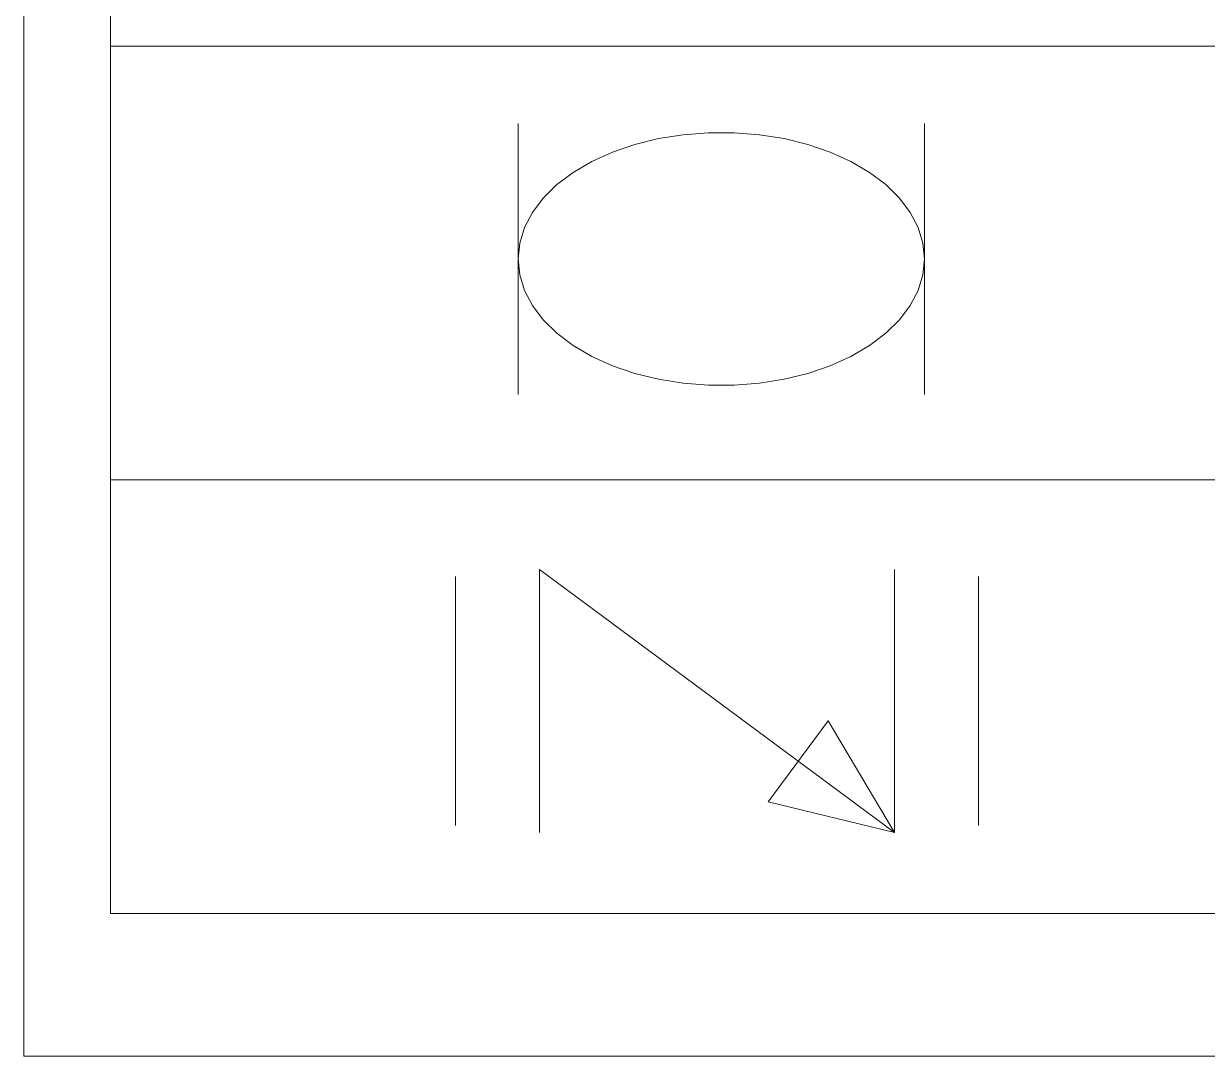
# Model space of a CAD drawing. Header units: millimetres. Extents: x 441156 to 441876, y 4514765 to 4515211.
# Drawn here: x 441278.925 to 441279.755, y 4514782.761 to 4514783.485 of the extents above; entities that cross this region are included whole.
import ezdxf

# ---------------------------------------------------------------- set-up
doc = ezdxf.new("R2010")
doc.units = ezdxf.units.MM
for name, color, linetype, lineweight, true_color in [('05 ESQUEMAS HIDRAULICOS nuevos_dwg _6_', 7, 'Continuous', 18, 0x767676), ('A-DETL', 7, 'Continuous', 50, 0x008000), ('I-FONTANERÍA', 6, 'Continuous', 13, 0xff00ff)]:
    doc.layers.add(name, color=color, linetype=linetype, lineweight=lineweight, true_color=true_color)

# ---------------------------------------------------------------- blocks, each defined once
blk = doc.blocks.new('05 ESQUEMAS HIDRAULICOS nuevos_dwg_A$C0F61303F-1107628-01_ARQ_HIDRAULICA PISCINA ADULTOS')
at = {"layer": 'I-FONTANERÍA'}
for p, q in [((2583.7466, 1588.502), (2583.7466, 1588.0966)), ((2584.3547, 1588.0966), (2584.3547, 1588.502))]:
    blk.add_line(p, q, dxfattribs=at)
at = {"layer": 'I-FONTANERÍA', "flags": 128}
blk.add_lwpolyline([(2584.3547, 1588.2993), (2584.3523, 1588.2756), (2584.3452, 1588.2523), (2584.3334, 1588.2297), (2584.3171, 1588.2082), (2584.2966, 1588.1881), (2584.2723, 1588.1698), (2584.2445, 1588.1535), (2584.2136, 1588.1396), (2584.1801, 1588.1281), (2584.1446, 1588.1194), (2584.1076, 1588.1135), (2584.0698, 1588.1105), (2584.0316, 1588.1105), (2583.9937, 1588.1135), (2583.9567, 1588.1194), (2583.9212, 1588.1281), (2583.8877, 1588.1396), (2583.8569, 1588.1535), (2583.829, 1588.1698), (2583.8047, 1588.1881), (2583.7842, 1588.2082), (2583.768, 1588.2297), (2583.7562, 1588.2523), (2583.749, 1588.2756), (2583.7466, 1588.2993), (2583.749, 1588.323), (2583.7562, 1588.3463), (2583.768, 1588.3689), (2583.7842, 1588.3904), (2583.8047, 1588.4105), (2583.829, 1588.4288), (2583.8569, 1588.445), (2583.8877, 1588.459), (2583.9212, 1588.4705), (2583.9567, 1588.4792), (2583.9937, 1588.4851), (2584.0316, 1588.4881), (2584.0698, 1588.4881), (2584.1076, 1588.4851), (2584.1446, 1588.4792), (2584.1801, 1588.4705), (2584.2136, 1588.459), (2584.2445, 1588.445), (2584.2723, 1588.4288), (2584.2966, 1588.4105), (2584.3171, 1588.3904), (2584.3334, 1588.3689), (2584.3452, 1588.3463), (2584.3523, 1588.323)], close=True, dxfattribs=at)
blk = doc.blocks.new('05 ESQUEMAS HIDRAULICOS nuevos_dwg_RET-1107632-01_ARQ_HIDRAULICA PISCINA ADULTOS')
at = {"layer": 'I-FONTANERÍA'}
blk.add_line((2584.3099, 1587.4413), (2584.1209, 1587.4875), dxfattribs=at)
at = {"layer": 'I-FONTANERÍA', "flags": 128}
blk.add_lwpolyline([(2583.7784, 1587.4413), (2583.7784, 1587.8347), (2584.3099, 1587.4413), (2584.3099, 1587.8347)], dxfattribs=at)
blk.add_lwpolyline([(2584.2105, 1587.6085), (2584.1209, 1587.4875), (2584.3099, 1587.4413)], close=True, dxfattribs=at)

msp = doc.modelspace()

# ---------------------------------------------------------------- linework, layer by layer
at = {"layer": 'A-DETL', "color": 7, "lineweight": 9}
for p, q in [((441278.92472199, 4514785.61723112, 0.0000002), (441278.92472199, 4514782.76080169, 0.0000002)), ((441278.98566513, 4514785.29328696, 0.0000002), (441278.98566513, 4514782.86085696, 0.0000002)), ((441283.309657, 4514783.46896446, 0.0000002), (441278.98566513, 4514783.46896446, 0.0000002)), ((441278.98566513, 4514783.46896446, 0.0000002), (441283.309657, 4514783.46896446, 0.0000002)), ((441283.309657, 4514783.46896446, 0.0000002), (441278.98566513, 4514783.46896446, 0.0000002)), ((441278.98566513, 4514783.46896446, 0.0000002), (441283.309657, 4514783.46896446, 0.0000002)), ((441283.309657, 4514783.16491071, 0.0000002), (441278.98566513, 4514783.16491071, 0.0000002)), ((441278.98566513, 4514783.16491071, 0.0000002), (441283.309657, 4514783.16491071, 0.0000002)), ((441283.309657, 4514783.16491071, 0.0000002), (441278.98566513, 4514783.16491071, 0.0000002)), ((441278.98566513, 4514783.16491071, 0.0000002), (441283.309657, 4514783.16491071, 0.0000002)), ((441283.309657, 4514782.86085696, 0.0000002), (441278.98566513, 4514782.86085696, 0.0000002)), ((441278.98566513, 4514782.86085696, 0.0000002), (441283.309657, 4514782.86085696, 0.0000002)), ((441278.92472199, 4514782.76080169, 0.0000002), (441283.38082338, 4514782.76080169, 0.0000002))]:
    msp.add_line(p, q, dxfattribs=at)
at = {"layer": 'A-DETL', "color": 6, "lineweight": 9, "true_color": 0xff00ff}
for p, q in [((441279.22749183, 4514783.09712402, 0.0000002), (441279.22749183, 4514782.92253065, 0.0000002)), ((441279.59449824, 4514783.09712402, 0.0000002), (441279.59449824, 4514782.92253065, 0.0000002))]:
    msp.add_line(p, q, dxfattribs=at)

# ---------------------------------------------------------------- block references
at = {"layer": '05 ESQUEMAS HIDRAULICOS nuevos_dwg _6_', "color": 6, "lineweight": 13, "true_color": 0xff00ff, "xscale": 0.46875, "yscale": 0.46875, "zscale": 0.46875}
for name in ['05 ESQUEMAS HIDRAULICOS nuevos_dwg_A$C0F61303F-1107628-01_ARQ_HIDRAULICA PISCINA ADULTOS', '05 ESQUEMAS HIDRAULICOS nuevos_dwg_RET-1107632-01_ARQ_HIDRAULICA PISCINA ADULTOS']:
    msp.add_blockref(name, (440068.14030301, 4514038.80452687, 0.0000002), dxfattribs=at)

doc.saveas('drawing.dxf')
